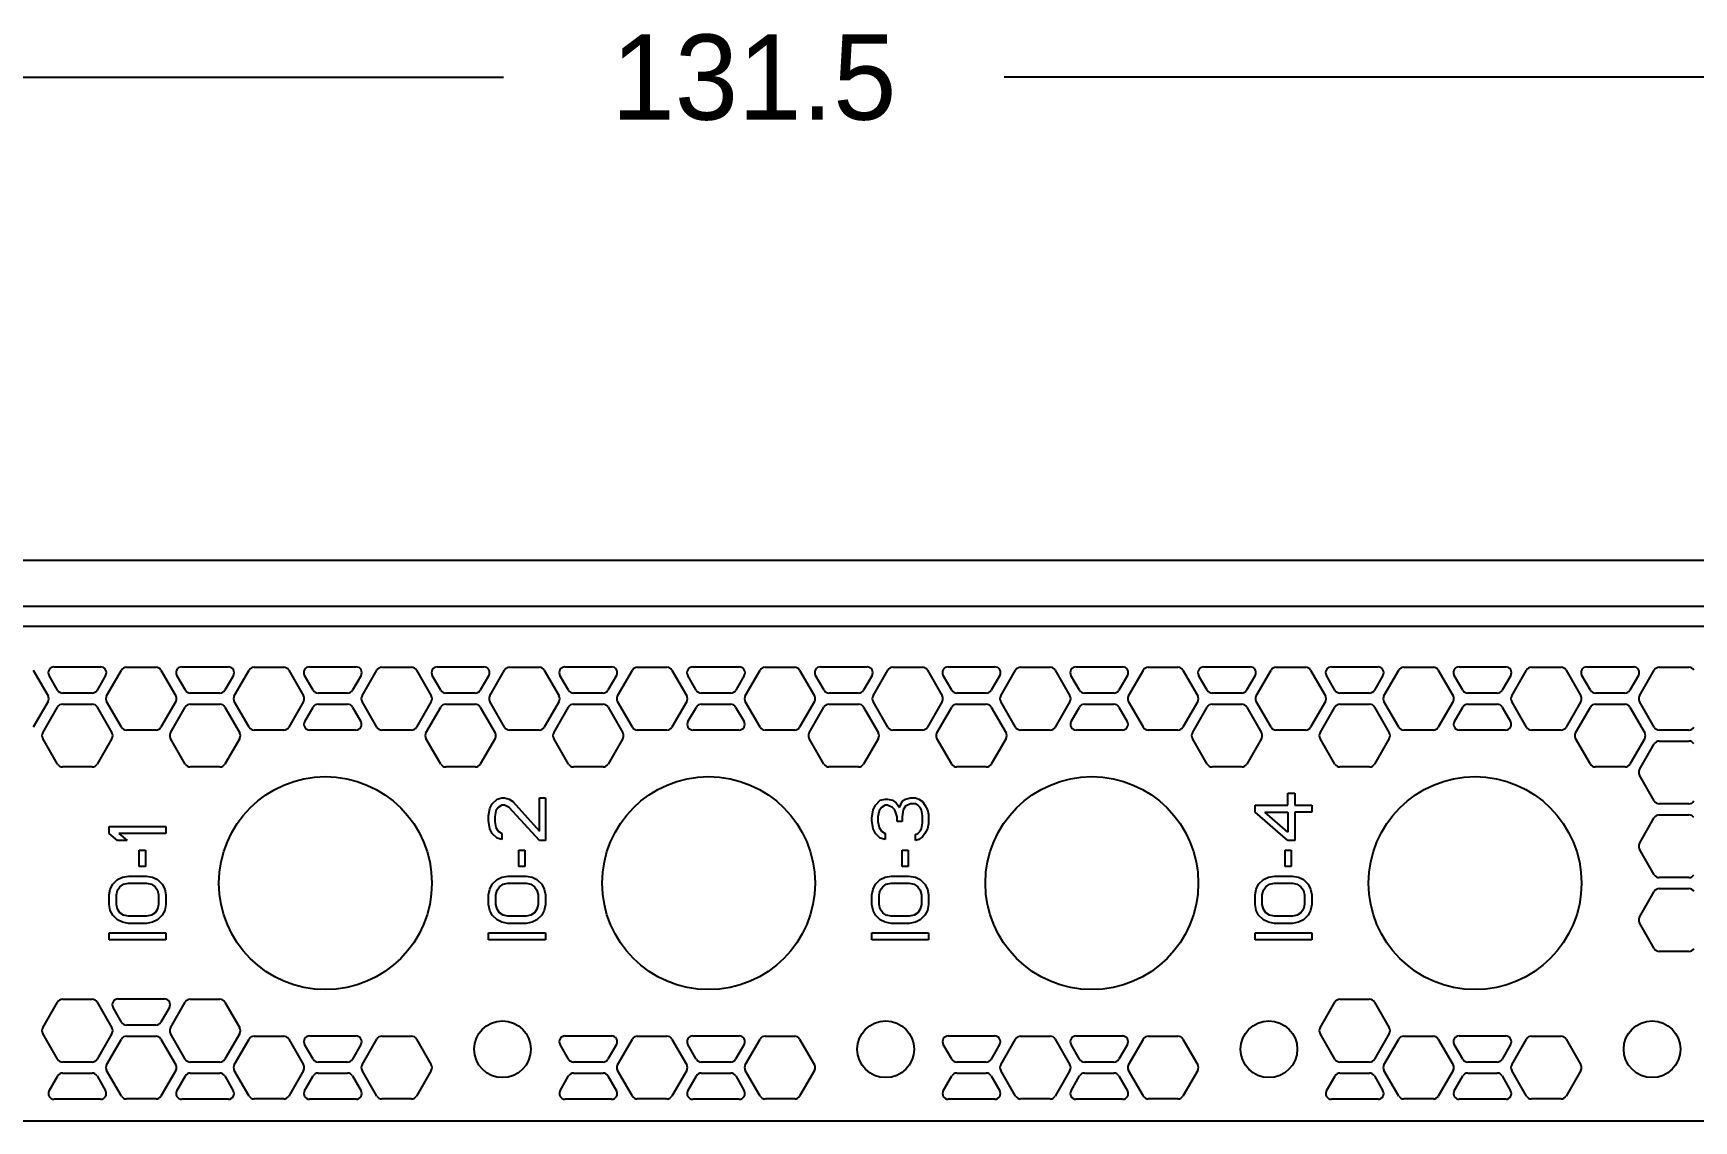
# Model space of a CAD drawing. Extents: x 0 to 420, y 0 to 297.
# Drawn here: x 185.2 to 243.7, y 149.8 to 188.1 of the extents above; entities that cross this region are included whole.
import ezdxf
from ezdxf.enums import TextEntityAlignment as Align

# ---------------------------------------------------------------- set-up
doc = ezdxf.new("R2010")
doc.units = 0
doc.header["$LTSCALE"] = 23.1
doc.layers.get('0').update_dxf_attribs({"linetype": 'CONTINUOUS'})
for name, color, linetype in [('02-AXIS', 7, 'CONTINUOUS'), ('02___PRT_ALL_AXES', 7, 'CONTINUOUS'), ('03-CURVE', 7, 'CONTINUOUS')]:
    doc.layers.add(name, color=color, linetype=linetype)
doc.styles.get("Standard").update_dxf_attribs({"font": 'gothic.ttf'})
doc.dimstyles.get("Standard").update_dxf_attribs({"dimtxt": 2.5, "dimasz": 2.5, "dimexe": 1.25, "dimexo": 0.625, "dimtad": 1, "dimcen": 2.5, "dimazin": 3, "dimtfac": 1, "dimtmove": 0, "dimatfit": 3})

# ---------------------------------------------------------------- blocks, each defined once
blk = doc.blocks.new('_FILLED')
at = {"color": 0, "linetype": 'BYBLOCK'}
blk.add_solid([(0, 0), (-1, 0.214), (-1, -0.214)], dxfattribs=at)
blk = doc.blocks.new('*D0')
at = {"color": 2, "linetype": 'CONTINUOUS'}
for p, q in [((144.828, 164.699), (144.828, 188.08)), ((276.329, 163.124), (276.329, 188.08)), ((144.828, 186.58), (201.759, 186.58)), ((276.329, 186.58), (219.398, 186.58))]:
    blk.add_line(p, q, dxfattribs=at)
at = {"color": 2, "linetype": 'CONTINUOUS', "xscale": 3.5, "yscale": 3.5, "zscale": 3.5, "rotation": 180}
blk.add_blockref('_FILLED', (144.828, 186.58), dxfattribs=at)
at = {"color": 2, "linetype": 'CONTINUOUS', "xscale": 3.5, "yscale": 3.5, "zscale": 3.5}
blk.add_blockref('_FILLED', (276.329, 186.58), dxfattribs=at)
at = {"color": 2, "linetype": 'CONTINUOUS'}
blk.add_text('131.5', height=3, dxfattribs=at).set_placement((210.578, 185.08), align=Align.CENTER)

msp = doc.modelspace()

# ---------------------------------------------------------------- linework, layer by layer
at = {"color": 3, "linetype": 'CONTINUOUS'}
for p, q in [((264.412, 169.553), (161.674, 169.553)), ((185.188, 165.695), (185.711, 164.789)), ((185.919, 165.809), (187.565, 165.809)), ((187.773, 164.789), (188.296, 165.695)), ((188.469, 165.795), (189.515, 165.795)), ((189.688, 165.695), (190.211, 164.789)), ((190.419, 165.809), (192.065, 165.809)), ((192.273, 164.789), (192.796, 165.695)), ((192.969, 165.795), (194.015, 165.795)), ((194.188, 165.695), (194.711, 164.789)), ((194.919, 165.809), (196.565, 165.809)), ((196.773, 164.789), (197.296, 165.695)), ((197.469, 165.795), (198.515, 165.795)), ((198.688, 165.695), (199.211, 164.789)), ((199.419, 165.809), (201.065, 165.809)), ((201.273, 164.789), (201.796, 165.695)), ((201.969, 165.795), (203.015, 165.795)), ((203.188, 165.695), (203.711, 164.789)), ((203.919, 165.809), (205.565, 165.809)), ((205.773, 164.789), (206.296, 165.695)), ((206.469, 165.795), (207.515, 165.795)), ((207.688, 165.695), (208.211, 164.789)), ((208.419, 165.809), (210.065, 165.809)), ((210.273, 164.789), (210.796, 165.695)), ((210.969, 165.795), (212.015, 165.795)), ((212.188, 165.695), (212.711, 164.789)), ((212.919, 165.809), (214.565, 165.809)), ((214.773, 164.789), (215.296, 165.695)), ((215.469, 165.795), (216.515, 165.795)), ((216.688, 165.695), (217.211, 164.789)), ((217.419, 165.809), (219.065, 165.809)), ((219.273, 164.789), (219.796, 165.695)), ((219.969, 165.795), (221.015, 165.795)), ((221.188, 165.695), (221.711, 164.789)), ((221.919, 165.809), (223.565, 165.809)), ((223.773, 164.789), (224.296, 165.695)), ((224.469, 165.795), (225.515, 165.795)), ((225.688, 165.695), (226.211, 164.789)), ((226.419, 165.809), (228.065, 165.809)), ((228.273, 164.789), (228.796, 165.695)), ((228.969, 165.795), (230.015, 165.795)), ((230.188, 165.695), (230.711, 164.789)), ((230.919, 165.809), (232.565, 165.809)), ((232.773, 164.789), (233.296, 165.695)), ((233.469, 165.795), (234.515, 165.795)), ((234.688, 165.695), (235.211, 164.789)), ((235.419, 165.809), (237.065, 165.809)), ((237.273, 164.789), (237.796, 165.695)), ((237.969, 165.795), (239.015, 165.795)), ((239.188, 165.695), (239.711, 164.789)), ((239.919, 165.809), (241.565, 165.809)), ((241.773, 164.789), (242.296, 165.695)), ((242.469, 165.795), (243.515, 165.795)), ((186.047, 164.986), (185.745, 165.509)), ((187.738, 165.509), (187.436, 164.986)), ((190.547, 164.986), (190.245, 165.509)), ((192.238, 165.509), (191.936, 164.986)), ((195.047, 164.986), (194.745, 165.509)), ((196.738, 165.509), (196.436, 164.986)), ((199.547, 164.986), (199.245, 165.509)), ((201.238, 165.509), (200.936, 164.986)), ((204.047, 164.986), (203.745, 165.509)), ((205.738, 165.509), (205.436, 164.986)), ((208.547, 164.986), (208.245, 165.509)), ((210.238, 165.509), (209.936, 164.986)), ((213.047, 164.986), (212.745, 165.509)), ((214.738, 165.509), (214.436, 164.986)), ((217.547, 164.986), (217.245, 165.509)), ((219.238, 165.509), (218.936, 164.986)), ((222.047, 164.986), (221.745, 165.509)), ((223.738, 165.509), (223.436, 164.986)), ((226.547, 164.986), (226.245, 165.509)), ((228.238, 165.509), (227.936, 164.986)), ((231.047, 164.986), (230.745, 165.509)), ((232.738, 165.509), (232.436, 164.986)), ((235.547, 164.986), (235.245, 165.509)), ((237.238, 165.509), (236.936, 164.986)), ((240.047, 164.986), (239.745, 165.509)), ((241.738, 165.509), (241.436, 164.986)), ((185.711, 164.589), (185.188, 163.684)), ((185.523, 163.49), (186.046, 164.396)), ((186.219, 164.496), (187.265, 164.496)), ((187.263, 164.886), (186.221, 164.886)), ((187.438, 164.396), (187.961, 163.49)), ((188.296, 163.684), (187.773, 164.589)), ((190.211, 164.589), (189.688, 163.684)), ((190.023, 163.49), (190.546, 164.396)), ((190.719, 164.496), (191.765, 164.496)), ((191.763, 164.886), (190.721, 164.886)), ((191.938, 164.396), (192.461, 163.49)), ((192.796, 163.684), (192.273, 164.589)), ((194.711, 164.589), (194.188, 163.684)), ((194.754, 163.884), (195.049, 164.396)), ((196.263, 164.886), (195.221, 164.886)), ((195.222, 164.496), (196.261, 164.496)), ((196.434, 164.396), (196.73, 163.884)), ((197.296, 163.684), (196.773, 164.589)), ((199.211, 164.589), (198.688, 163.684)), ((199.023, 163.49), (199.546, 164.396)), ((199.719, 164.496), (200.765, 164.496)), ((200.763, 164.886), (199.721, 164.886)), ((200.938, 164.396), (201.461, 163.49)), ((201.796, 163.684), (201.273, 164.589)), ((203.711, 164.589), (203.188, 163.684)), ((203.523, 163.49), (204.046, 164.396)), ((204.219, 164.496), (205.265, 164.496)), ((205.263, 164.886), (204.221, 164.886)), ((205.438, 164.396), (205.961, 163.49)), ((206.296, 163.684), (205.773, 164.589)), ((208.211, 164.589), (207.688, 163.684)), ((208.254, 163.884), (208.549, 164.396)), ((209.763, 164.886), (208.721, 164.886)), ((208.722, 164.496), (209.761, 164.496)), ((209.934, 164.396), (210.23, 163.884)), ((210.796, 163.684), (210.273, 164.589)), ((212.711, 164.589), (212.188, 163.684)), ((212.523, 163.49), (213.046, 164.396)), ((213.219, 164.496), (214.265, 164.496)), ((214.263, 164.886), (213.221, 164.886)), ((214.438, 164.396), (214.961, 163.49)), ((215.296, 163.684), (214.773, 164.589)), ((217.211, 164.589), (216.688, 163.684)), ((217.023, 163.49), (217.546, 164.396)), ((217.719, 164.496), (218.765, 164.496)), ((218.763, 164.886), (217.721, 164.886)), ((218.938, 164.396), (219.461, 163.49)), ((219.796, 163.684), (219.273, 164.589)), ((221.711, 164.589), (221.188, 163.684)), ((221.754, 163.884), (222.049, 164.396)), ((223.263, 164.886), (222.221, 164.886)), ((222.222, 164.496), (223.261, 164.496)), ((223.434, 164.396), (223.73, 163.884)), ((224.296, 163.684), (223.773, 164.589)), ((226.211, 164.589), (225.688, 163.684)), ((226.023, 163.49), (226.546, 164.396)), ((226.719, 164.496), (227.765, 164.496)), ((227.763, 164.886), (226.721, 164.886)), ((227.938, 164.396), (228.461, 163.49)), ((228.796, 163.684), (228.273, 164.589)), ((230.711, 164.589), (230.188, 163.684)), ((230.523, 163.49), (231.046, 164.396)), ((231.219, 164.496), (232.265, 164.496)), ((232.263, 164.886), (231.221, 164.886)), ((232.438, 164.396), (232.961, 163.49)), ((233.296, 163.684), (232.773, 164.589)), ((235.211, 164.589), (234.688, 163.684)), ((235.254, 163.884), (235.549, 164.396)), ((236.763, 164.886), (235.721, 164.886)), ((235.722, 164.496), (236.761, 164.496)), ((236.934, 164.396), (237.23, 163.884)), ((237.796, 163.684), (237.273, 164.589)), ((239.711, 164.589), (239.188, 163.684)), ((239.523, 163.49), (240.046, 164.396)), ((240.219, 164.496), (241.265, 164.496)), ((241.263, 164.886), (240.221, 164.886)), ((241.438, 164.396), (241.961, 163.49)), ((242.296, 163.684), (241.773, 164.589)), ((186.046, 162.385), (185.523, 163.29)), ((187.961, 163.29), (187.438, 162.385)), ((189.515, 163.584), (188.469, 163.584)), ((190.546, 162.385), (190.023, 163.29)), ((192.461, 163.29), (191.938, 162.385)), ((194.015, 163.584), (192.969, 163.584)), ((196.557, 163.584), (194.927, 163.584)), ((198.515, 163.584), (197.469, 163.584)), ((199.546, 162.385), (199.023, 163.29)), ((201.461, 163.29), (200.938, 162.385)), ((203.015, 163.584), (201.969, 163.584)), ((204.046, 162.385), (203.523, 163.29)), ((205.961, 163.29), (205.438, 162.385)), ((207.515, 163.584), (206.469, 163.584)), ((210.057, 163.584), (208.427, 163.584)), ((212.015, 163.584), (210.969, 163.584)), ((213.046, 162.385), (212.523, 163.29)), ((214.961, 163.29), (214.438, 162.385)), ((216.515, 163.584), (215.469, 163.584)), ((217.546, 162.385), (217.023, 163.29)), ((219.461, 163.29), (218.938, 162.385)), ((221.015, 163.584), (219.969, 163.584)), ((223.557, 163.584), (221.927, 163.584)), ((225.515, 163.584), (224.469, 163.584)), ((226.546, 162.385), (226.023, 163.29)), ((228.461, 163.29), (227.938, 162.385)), ((230.015, 163.584), (228.969, 163.584)), ((231.046, 162.385), (230.523, 163.29)), ((232.961, 163.29), (232.438, 162.385)), ((234.515, 163.584), (233.469, 163.584)), ((237.057, 163.584), (235.427, 163.584)), ((239.015, 163.584), (237.969, 163.584)), ((240.046, 162.385), (239.523, 163.29)), ((241.961, 163.29), (241.438, 162.385)), ((243.515, 163.584), (242.469, 163.584)), ((241.773, 162.191), (242.296, 163.097)), ((242.469, 163.197), (243.515, 163.197)), ((187.265, 162.285), (186.219, 162.285)), ((191.765, 162.285), (190.719, 162.285)), ((200.765, 162.285), (199.719, 162.285)), ((205.265, 162.285), (204.219, 162.285)), ((214.265, 162.285), (213.219, 162.285)), ((218.765, 162.285), (217.719, 162.285)), ((227.765, 162.285), (226.719, 162.285)), ((232.265, 162.285), (231.219, 162.285)), ((241.265, 162.285), (240.219, 162.285)), ((242.296, 161.086), (241.773, 161.991)), ((243.515, 160.986), (242.469, 160.986)), ((241.773, 159.593), (242.296, 160.499)), ((242.469, 160.599), (243.515, 160.599)), ((242.296, 158.488), (241.773, 159.393)), ((243.515, 158.388), (242.469, 158.388)), ((242.469, 158.001), (243.515, 158.001)), ((241.773, 156.995), (242.296, 157.901)), ((242.296, 155.89), (241.773, 156.795)), ((243.515, 155.79), (242.469, 155.79)), ((185.523, 153.098), (186.046, 154.004)), ((186.219, 154.104), (187.265, 154.104)), ((187.438, 154.004), (187.961, 153.098)), ((188.173, 154.114), (189.813, 154.114)), ((190.023, 153.098), (190.546, 154.004)), ((190.719, 154.104), (191.765, 154.104)), ((191.938, 154.004), (192.461, 153.098)), ((230.523, 153.098), (231.046, 154.004)), ((231.219, 154.104), (232.265, 154.104)), ((232.438, 154.004), (232.961, 153.098)), ((188.3, 153.294), (187.999, 153.814)), ((189.986, 153.814), (189.685, 153.294)), ((186.046, 151.992), (185.523, 152.898)), ((187.961, 152.898), (187.438, 151.992)), ((187.773, 151.799), (188.296, 152.704)), ((188.469, 152.804), (189.515, 152.804)), ((189.512, 153.194), (188.473, 153.194)), ((189.688, 152.704), (190.211, 151.799)), ((190.546, 151.992), (190.023, 152.898)), ((192.461, 152.898), (191.938, 151.992)), ((192.273, 151.799), (192.796, 152.704)), ((192.969, 152.804), (194.015, 152.804)), ((194.188, 152.704), (194.711, 151.799)), ((194.921, 152.812), (196.561, 152.812)), ((196.773, 151.799), (197.296, 152.704)), ((197.469, 152.804), (198.515, 152.804)), ((198.688, 152.704), (199.211, 151.799)), ((203.921, 152.812), (205.561, 152.812)), ((205.773, 151.799), (206.296, 152.704)), ((206.469, 152.804), (207.515, 152.804)), ((207.688, 152.704), (208.211, 151.799)), ((208.421, 152.812), (210.061, 152.812)), ((210.273, 151.799), (210.796, 152.704)), ((210.969, 152.804), (212.015, 152.804)), ((212.188, 152.704), (212.711, 151.799)), ((217.421, 152.812), (219.061, 152.812)), ((219.273, 151.799), (219.796, 152.704)), ((219.969, 152.804), (221.015, 152.804)), ((221.188, 152.704), (221.711, 151.799)), ((221.921, 152.812), (223.561, 152.812)), ((223.773, 151.799), (224.296, 152.704)), ((224.469, 152.804), (225.515, 152.804)), ((225.688, 152.704), (226.211, 151.799)), ((231.046, 151.992), (230.523, 152.898)), ((232.961, 152.898), (232.438, 151.992)), ((232.773, 151.799), (233.296, 152.704)), ((233.469, 152.804), (234.515, 152.804)), ((234.688, 152.704), (235.211, 151.799)), ((235.421, 152.812), (237.061, 152.812)), ((237.273, 151.799), (237.796, 152.704)), ((237.969, 152.804), (239.015, 152.804)), ((239.188, 152.704), (239.711, 151.799)), ((195.048, 151.992), (194.748, 152.512)), ((196.734, 152.512), (196.434, 151.992)), ((204.048, 151.992), (203.748, 152.512)), ((205.734, 152.512), (205.434, 151.992)), ((208.548, 151.992), (208.248, 152.512)), ((210.234, 152.512), (209.934, 151.992)), ((217.548, 151.992), (217.248, 152.512)), ((219.234, 152.512), (218.934, 151.992)), ((222.048, 151.992), (221.748, 152.512)), ((223.734, 152.512), (223.434, 151.992)), ((235.548, 151.992), (235.248, 152.512)), ((237.234, 152.512), (236.934, 151.992)), ((187.265, 151.892), (186.219, 151.892)), ((188.296, 150.693), (187.773, 151.599)), ((190.211, 151.599), (189.688, 150.693)), ((191.765, 151.892), (190.719, 151.892)), ((192.796, 150.693), (192.273, 151.599)), ((194.711, 151.599), (194.188, 150.693)), ((196.261, 151.892), (195.222, 151.892)), ((197.296, 150.693), (196.773, 151.599)), ((199.211, 151.599), (198.688, 150.693)), ((205.261, 151.892), (204.222, 151.892)), ((206.296, 150.693), (205.773, 151.599)), ((208.211, 151.599), (207.688, 150.693)), ((209.761, 151.892), (208.722, 151.892)), ((210.796, 150.693), (210.273, 151.599)), ((212.711, 151.599), (212.188, 150.693)), ((218.761, 151.892), (217.722, 151.892)), ((219.796, 150.693), (219.273, 151.599)), ((221.711, 151.599), (221.188, 150.693)), ((223.261, 151.892), (222.222, 151.892)), ((224.296, 150.693), (223.773, 151.599)), ((226.211, 151.599), (225.688, 150.693)), ((232.265, 151.892), (231.219, 151.892)), ((233.296, 150.693), (232.773, 151.599)), ((235.211, 151.599), (234.688, 150.693)), ((236.761, 151.892), (235.722, 151.892)), ((237.796, 150.693), (237.273, 151.599)), ((239.711, 151.599), (239.188, 150.693)), ((185.749, 150.883), (186.05, 151.403)), ((186.223, 151.503), (187.262, 151.503)), ((187.435, 151.403), (187.736, 150.883)), ((190.249, 150.883), (190.55, 151.403)), ((190.723, 151.503), (191.762, 151.503)), ((191.935, 151.403), (192.236, 150.883)), ((194.749, 150.883), (195.05, 151.403)), ((195.223, 151.503), (196.262, 151.503)), ((196.435, 151.403), (196.736, 150.883)), ((203.749, 150.883), (204.05, 151.403)), ((204.223, 151.503), (205.262, 151.503)), ((205.435, 151.403), (205.736, 150.883)), ((208.249, 150.883), (208.55, 151.403)), ((208.723, 151.503), (209.762, 151.503)), ((209.935, 151.403), (210.236, 150.883)), ((217.249, 150.883), (217.55, 151.403)), ((217.723, 151.503), (218.762, 151.503)), ((218.935, 151.403), (219.236, 150.883)), ((221.749, 150.883), (222.05, 151.403)), ((222.223, 151.503), (223.262, 151.503)), ((223.435, 151.403), (223.736, 150.883)), ((230.749, 150.883), (231.05, 151.403)), ((231.223, 151.503), (232.262, 151.503)), ((232.435, 151.403), (232.736, 150.883)), ((235.249, 150.883), (235.55, 151.403)), ((235.723, 151.503), (236.762, 151.503)), ((236.935, 151.403), (237.236, 150.883)), ((187.563, 150.583), (185.923, 150.583)), ((189.515, 150.593), (188.469, 150.593)), ((192.063, 150.583), (190.423, 150.583)), ((194.015, 150.593), (192.969, 150.593)), ((196.563, 150.583), (194.923, 150.583)), ((198.515, 150.593), (197.469, 150.593)), ((205.563, 150.583), (203.923, 150.583)), ((207.515, 150.593), (206.469, 150.593)), ((210.063, 150.583), (208.423, 150.583)), ((212.015, 150.593), (210.969, 150.593)), ((219.063, 150.583), (217.423, 150.583)), ((221.015, 150.593), (219.969, 150.593)), ((223.563, 150.583), (221.923, 150.583)), ((225.515, 150.593), (224.469, 150.593)), ((232.563, 150.583), (230.923, 150.583)), ((234.515, 150.593), (233.469, 150.593)), ((237.063, 150.583), (235.423, 150.583)), ((239.015, 150.593), (237.969, 150.593)), ((170.462, 149.824), (246.332, 149.824))]:
    msp.add_line(p, q, dxfattribs=at)
for centre, start, end in [((185.919, 165.609), 90, 210), ((187.565, 165.609), 330, 90), ((188.469, 165.595), 90, 150), ((189.515, 165.595), 30, 90), ((190.419, 165.609), 90, 210), ((192.065, 165.609), 330, 90), ((192.969, 165.595), 90, 150), ((194.015, 165.595), 30, 90), ((194.919, 165.609), 90, 210), ((196.565, 165.609), 330, 90), ((197.469, 165.595), 90, 150), ((198.515, 165.595), 30, 90), ((199.419, 165.609), 90, 210), ((201.065, 165.609), 330, 90), ((201.969, 165.595), 90, 150), ((203.015, 165.595), 30, 90), ((203.919, 165.609), 90, 210), ((205.565, 165.609), 330, 90), ((206.469, 165.595), 90, 150), ((207.515, 165.595), 30, 90), ((208.419, 165.609), 90, 210), ((210.065, 165.609), 330, 90), ((210.969, 165.595), 90, 150), ((212.015, 165.595), 30, 90), ((212.919, 165.609), 90, 210), ((214.565, 165.609), 330, 90), ((215.469, 165.595), 90, 150), ((216.515, 165.595), 30, 90), ((217.419, 165.609), 90, 210), ((219.065, 165.609), 330, 90), ((219.969, 165.595), 90, 150), ((221.015, 165.595), 30, 90), ((221.919, 165.609), 90, 210), ((223.565, 165.609), 330, 90), ((224.469, 165.595), 90, 150), ((225.515, 165.595), 30, 90), ((226.419, 165.609), 90, 210), ((228.065, 165.609), 330, 90), ((228.969, 165.595), 90, 150), ((230.015, 165.595), 30, 90), ((230.919, 165.609), 90, 210), ((232.565, 165.609), 330, 90), ((233.469, 165.595), 90, 150), ((234.515, 165.595), 30, 90), ((235.419, 165.609), 90, 210), ((237.065, 165.609), 330, 90), ((237.969, 165.595), 90, 150), ((239.015, 165.595), 30, 90), ((239.919, 165.609), 90, 210), ((241.565, 165.609), 330, 90), ((242.469, 165.595), 90, 150), ((243.515, 165.595), 30, 90), ((186.221, 165.086), 210, 270), ((187.263, 165.086), 270, 330), ((190.721, 165.086), 210, 270), ((191.763, 165.086), 270, 330), ((195.221, 165.086), 210, 270), ((196.263, 165.086), 270, 330), ((199.721, 165.086), 210, 270), ((200.763, 165.086), 270, 330), ((204.221, 165.086), 210, 270), ((205.263, 165.086), 270, 330), ((208.721, 165.086), 210, 270), ((209.763, 165.086), 270, 330), ((213.221, 165.086), 210, 270), ((214.263, 165.086), 270, 330), ((217.721, 165.086), 210, 270), ((218.763, 165.086), 270, 330), ((222.221, 165.086), 210, 270), ((223.263, 165.086), 270, 330), ((226.721, 165.086), 210, 270), ((227.763, 165.086), 270, 330), ((231.221, 165.086), 210, 270), ((232.263, 165.086), 270, 330), ((235.721, 165.086), 210, 270), ((236.763, 165.086), 270, 330), ((240.221, 165.086), 210, 270), ((241.263, 165.086), 270, 330), ((185.537, 164.689), 330, 30), ((186.219, 164.296), 90, 150), ((187.265, 164.296), 30, 90), ((187.946, 164.689), 150, 210), ((190.037, 164.689), 330, 30), ((190.719, 164.296), 90, 150), ((191.765, 164.296), 30, 90), ((192.446, 164.689), 150, 210), ((194.537, 164.689), 330, 30), ((195.222, 164.296), 90, 150), ((196.261, 164.296), 30, 90), ((196.946, 164.689), 150, 210), ((199.037, 164.689), 330, 30), ((199.719, 164.296), 90, 150), ((200.765, 164.296), 30, 90), ((201.446, 164.689), 150, 210), ((203.537, 164.689), 330, 30), ((204.219, 164.296), 90, 150), ((205.265, 164.296), 30, 90), ((205.946, 164.689), 150, 210), ((208.037, 164.689), 330, 30), ((208.722, 164.296), 90, 150), ((209.761, 164.296), 30, 90), ((210.446, 164.689), 150, 210), ((212.537, 164.689), 330, 30), ((213.219, 164.296), 90, 150), ((214.265, 164.296), 30, 90), ((214.946, 164.689), 150, 210), ((217.037, 164.689), 330, 30), ((217.719, 164.296), 90, 150), ((218.765, 164.296), 30, 90), ((219.446, 164.689), 150, 210), ((221.537, 164.689), 330, 30), ((222.222, 164.296), 90, 150), ((223.261, 164.296), 30, 90), ((223.946, 164.689), 150, 210), ((226.037, 164.689), 330, 30), ((226.719, 164.296), 90, 150), ((227.765, 164.296), 30, 90), ((228.446, 164.689), 150, 210), ((230.537, 164.689), 330, 30), ((231.219, 164.296), 90, 150), ((232.265, 164.296), 30, 90), ((232.946, 164.689), 150, 210), ((235.037, 164.689), 330, 30), ((235.722, 164.296), 90, 150), ((236.761, 164.296), 30, 90), ((237.446, 164.689), 150, 210), ((239.537, 164.689), 330, 30), ((240.219, 164.296), 90, 150), ((241.265, 164.296), 30, 90), ((241.946, 164.689), 150, 210), ((194.927, 163.784), 150, 270), ((196.557, 163.784), 270, 30), ((208.427, 163.784), 150, 270), ((210.057, 163.784), 270, 30), ((221.927, 163.784), 150, 270), ((223.557, 163.784), 270, 30), ((235.427, 163.784), 150, 270), ((237.057, 163.784), 270, 30), ((185.696, 163.39), 150, 210), ((187.787, 163.39), 330, 30), ((188.469, 163.784), 210, 270), ((189.515, 163.784), 270, 330), ((190.196, 163.39), 150, 210), ((192.287, 163.39), 330, 30), ((192.969, 163.784), 210, 270), ((194.015, 163.784), 270, 330), ((197.469, 163.784), 210, 270), ((198.515, 163.784), 270, 330), ((199.196, 163.39), 150, 210), ((201.287, 163.39), 330, 30), ((201.969, 163.784), 210, 270), ((203.015, 163.784), 270, 330), ((203.696, 163.39), 150, 210), ((205.787, 163.39), 330, 30), ((206.469, 163.784), 210, 270), ((207.515, 163.784), 270, 330), ((210.969, 163.784), 210, 270), ((212.015, 163.784), 270, 330), ((212.696, 163.39), 150, 210), ((214.787, 163.39), 330, 30), ((215.469, 163.784), 210, 270), ((216.515, 163.784), 270, 330), ((217.196, 163.39), 150, 210), ((219.287, 163.39), 330, 30), ((219.969, 163.784), 210, 270), ((221.015, 163.784), 270, 330), ((224.469, 163.784), 210, 270), ((225.515, 163.784), 270, 330), ((226.196, 163.39), 150, 210), ((228.287, 163.39), 330, 30), ((228.969, 163.784), 210, 270), ((230.015, 163.784), 270, 330), ((230.696, 163.39), 150, 210), ((232.787, 163.39), 330, 30), ((233.469, 163.784), 210, 270), ((234.515, 163.784), 270, 330), ((237.969, 163.784), 210, 270), ((239.015, 163.784), 270, 330), ((239.696, 163.39), 150, 210), ((241.787, 163.39), 330, 30), ((242.469, 163.784), 210, 270), ((243.515, 163.784), 270, 330), ((242.469, 162.997), 90, 150), ((243.515, 162.997), 30, 90), ((186.219, 162.485), 210, 270), ((187.265, 162.485), 270, 330), ((190.719, 162.485), 210, 270), ((191.765, 162.485), 270, 330), ((199.719, 162.485), 210, 270), ((200.765, 162.485), 270, 330), ((204.219, 162.485), 210, 270), ((205.265, 162.485), 270, 330), ((213.219, 162.485), 210, 270), ((214.265, 162.485), 270, 330), ((217.719, 162.485), 210, 270), ((218.765, 162.485), 270, 330), ((226.719, 162.485), 210, 270), ((227.765, 162.485), 270, 330), ((231.219, 162.485), 210, 270), ((232.265, 162.485), 270, 330), ((240.219, 162.485), 210, 270), ((241.265, 162.485), 270, 330), ((241.946, 162.091), 150, 210), ((242.469, 161.186), 210, 270), ((243.515, 161.186), 270, 330), ((242.469, 160.399), 90, 150), ((243.515, 160.399), 30, 90), ((241.946, 159.493), 150, 210), ((242.469, 158.588), 210, 270), ((242.469, 157.801), 90, 150), ((243.515, 158.588), 270, 330), ((243.515, 157.801), 30, 90), ((241.946, 156.895), 150, 210), ((242.469, 155.99), 210, 270), ((243.515, 155.99), 270, 330), ((186.219, 153.904), 90, 150), ((187.265, 153.904), 30, 90), ((188.173, 153.914), 90, 210), ((189.813, 153.914), 330, 90), ((190.719, 153.904), 90, 150), ((191.765, 153.904), 30, 90), ((231.219, 153.904), 90, 150), ((232.265, 153.904), 30, 90), ((188.473, 153.394), 210, 270), ((189.512, 153.394), 270, 330), ((185.696, 152.998), 150, 210), ((187.787, 152.998), 330, 30), ((188.469, 152.604), 90, 150), ((189.515, 152.604), 30, 90), ((190.196, 152.998), 150, 210), ((192.287, 152.998), 330, 30), ((192.969, 152.604), 90, 150), ((194.015, 152.604), 30, 90), ((194.921, 152.612), 90, 210), ((196.561, 152.612), 330, 90), ((197.469, 152.604), 90, 150), ((198.515, 152.604), 30, 90), ((203.921, 152.612), 90, 210), ((205.561, 152.612), 330, 90), ((206.469, 152.604), 90, 150), ((207.515, 152.604), 30, 90), ((208.421, 152.612), 90, 210), ((210.061, 152.612), 330, 90), ((210.969, 152.604), 90, 150), ((212.015, 152.604), 30, 90), ((217.421, 152.612), 90, 210), ((219.061, 152.612), 330, 90), ((219.969, 152.604), 90, 150), ((221.015, 152.604), 30, 90), ((221.921, 152.612), 90, 210), ((223.561, 152.612), 330, 90), ((224.469, 152.604), 90, 150), ((225.515, 152.604), 30, 90), ((230.696, 152.998), 150, 210), ((232.787, 152.998), 330, 30), ((233.469, 152.604), 90, 150), ((234.515, 152.604), 30, 90), ((235.421, 152.612), 90, 210), ((237.061, 152.612), 330, 90), ((237.969, 152.604), 90, 150), ((239.015, 152.604), 30, 90), ((186.219, 152.092), 210, 270), ((187.265, 152.092), 270, 330), ((187.946, 151.699), 150, 210), ((190.037, 151.699), 330, 30), ((190.719, 152.092), 210, 270), ((191.765, 152.092), 270, 330), ((192.446, 151.699), 150, 210), ((194.537, 151.699), 330, 30), ((195.222, 152.092), 210, 270), ((196.261, 152.092), 270, 330), ((196.946, 151.699), 150, 210), ((199.037, 151.699), 330, 30), ((204.222, 152.092), 210, 270), ((205.261, 152.092), 270, 330), ((205.946, 151.699), 150, 210), ((208.037, 151.699), 330, 30), ((208.722, 152.092), 210, 270), ((209.761, 152.092), 270, 330), ((210.446, 151.699), 150, 210), ((212.537, 151.699), 330, 30), ((217.722, 152.092), 210, 270), ((218.761, 152.092), 270, 330), ((219.446, 151.699), 150, 210), ((221.537, 151.699), 330, 30), ((222.222, 152.092), 210, 270), ((223.261, 152.092), 270, 330), ((223.946, 151.699), 150, 210), ((226.037, 151.699), 330, 30), ((231.219, 152.092), 210, 270), ((232.265, 152.092), 270, 330), ((232.946, 151.699), 150, 210), ((235.037, 151.699), 330, 30), ((235.722, 152.092), 210, 270), ((236.761, 152.092), 270, 330), ((237.446, 151.699), 150, 210), ((239.537, 151.699), 330, 30), ((186.223, 151.303), 90, 150), ((187.262, 151.303), 30, 90), ((190.723, 151.303), 90, 150), ((191.762, 151.303), 30, 90), ((195.223, 151.303), 90, 150), ((196.262, 151.303), 30, 90), ((204.223, 151.303), 90, 150), ((205.262, 151.303), 30, 90), ((208.723, 151.303), 90, 150), ((209.762, 151.303), 30, 90), ((217.723, 151.303), 90, 150), ((218.762, 151.303), 30, 90), ((222.223, 151.303), 90, 150), ((223.262, 151.303), 30, 90), ((231.223, 151.303), 90, 150), ((232.262, 151.303), 30, 90), ((235.723, 151.303), 90, 150), ((236.762, 151.303), 30, 90), ((185.923, 150.783), 150, 270), ((187.563, 150.783), 270, 30), ((188.469, 150.793), 210, 270), ((189.515, 150.793), 270, 330), ((190.423, 150.783), 150, 270), ((192.063, 150.783), 270, 30), ((192.969, 150.793), 210, 270), ((194.015, 150.793), 270, 330), ((194.923, 150.783), 150, 270), ((196.563, 150.783), 270, 30), ((197.469, 150.793), 210, 270), ((198.515, 150.793), 270, 330), ((203.923, 150.783), 150, 270), ((205.563, 150.783), 270, 30), ((206.469, 150.793), 210, 270), ((207.515, 150.793), 270, 330), ((208.423, 150.783), 150, 270), ((210.063, 150.783), 270, 30), ((210.969, 150.793), 210, 270), ((212.015, 150.793), 270, 330), ((217.423, 150.783), 150, 270), ((219.063, 150.783), 270, 30), ((219.969, 150.793), 210, 270), ((221.015, 150.793), 270, 330), ((221.923, 150.783), 150, 270), ((223.563, 150.783), 270, 30), ((224.469, 150.793), 210, 270), ((225.515, 150.793), 270, 330), ((230.923, 150.783), 150, 270), ((232.563, 150.783), 270, 30), ((233.469, 150.793), 210, 270), ((234.515, 150.793), 270, 330), ((235.423, 150.783), 150, 270), ((237.063, 150.783), 270, 30), ((237.969, 150.793), 210, 270), ((239.015, 150.793), 270, 330)]:
    msp.add_arc(centre, 0.2, start, end, dxfattribs=at)
at = {"layer": '02-AXIS', "color": 3, "linetype": 'CONTINUOUS'}
for p, q in [((161.174, 167.953), (264.912, 167.953)), ((161.174, 167.239), (264.912, 167.239))]:
    msp.add_line(p, q, dxfattribs=at)
at = {"layer": '02___PRT_ALL_AXES', "color": 3, "linetype": 'CONTINUOUS'}
for centre, radius in [((195.482, 158.193), 3.75), ((208.982, 158.193), 3.75), ((222.482, 158.193), 3.75), ((235.982, 158.193), 3.75), ((201.72, 152.343), 1), ((215.22, 152.343), 1), ((228.72, 152.343), 1), ((242.22, 152.343), 1)]:
    msp.add_circle(centre, radius, dxfattribs=at)
at = {"layer": '03-CURVE', "color": 4, "linetype": 'CONTINUOUS'}
for p, q in [((201.274, 160.818), (201.359, 160.985)), ((201.359, 160.985), (201.53, 161.152)), ((201.53, 161.152), (201.7, 161.193)), ((201.7, 160.943), (201.572, 160.86)), ((201.7, 161.193), (201.785, 161.193)), ((201.785, 160.943), (201.7, 160.943)), ((201.785, 161.193), (201.955, 161.152)), ((201.955, 160.86), (201.785, 160.943)), ((201.955, 161.152), (202.083, 161.068)), ((202.083, 161.068), (203.019, 160.027)), ((203.019, 160.027), (203.019, 161.193)), ((203.019, 161.193), (203.232, 161.193)), ((203.232, 161.193), (203.232, 159.693)), ((214.774, 160.777), (214.859, 160.943)), ((214.859, 160.943), (215.03, 161.11)), ((215.03, 161.11), (215.2, 161.152)), ((215.2, 160.943), (215.072, 160.86)), ((215.2, 161.152), (215.285, 161.152)), ((215.285, 160.943), (215.2, 160.943)), ((215.285, 161.152), (215.455, 161.11)), ((215.455, 160.86), (215.285, 160.943)), ((215.455, 161.11), (215.583, 161.027)), ((215.583, 161.027), (215.71, 160.86)), ((215.71, 160.86), (215.796, 161.068)), ((215.796, 161.068), (215.923, 161.152)), ((215.923, 160.902), (215.838, 160.777)), ((215.923, 161.152), (216.093, 161.193)), ((216.093, 160.985), (215.923, 160.902)), ((216.093, 161.193), (216.264, 161.193)), ((216.264, 160.985), (216.093, 160.985)), ((216.264, 161.193), (216.391, 161.152)), ((216.349, 160.943), (216.264, 160.985)), ((216.434, 160.86), (216.349, 160.943)), ((216.391, 161.152), (216.519, 161.068)), ((216.519, 161.068), (216.604, 160.943)), ((216.604, 160.943), (216.689, 160.777)), ((228.232, 160.943), (229.381, 160.943)), ((228.232, 160.693), (228.232, 160.943)), ((229.381, 161.36), (229.636, 161.36)), ((229.381, 160.943), (229.381, 161.36)), ((229.636, 161.36), (229.636, 160.943)), ((229.636, 160.943), (230.232, 160.943)), ((230.232, 160.943), (230.232, 160.693)), ((201.232, 160.568), (201.274, 160.818)), ((201.232, 160.402), (201.232, 160.568)), ((201.274, 160.11), (201.232, 160.402)), ((201.487, 160.735), (201.445, 160.527)), ((201.445, 160.527), (201.445, 160.36)), ((201.445, 160.36), (201.487, 160.152)), ((201.572, 160.86), (201.487, 160.735)), ((203.019, 159.693), (201.955, 160.86)), ((214.732, 160.485), (214.774, 160.777)), ((214.732, 160.402), (214.732, 160.485)), ((214.774, 160.11), (214.732, 160.402)), ((214.987, 160.735), (214.945, 160.527)), ((214.945, 160.527), (214.945, 160.36)), ((214.945, 160.36), (214.987, 160.152)), ((215.072, 160.86), (214.987, 160.735)), ((215.54, 160.777), (215.455, 160.86)), ((215.625, 160.527), (215.54, 160.777)), ((215.625, 160.36), (215.625, 160.527)), ((215.796, 160.36), (215.625, 160.36)), ((215.838, 160.777), (215.796, 160.527)), ((215.796, 160.527), (215.796, 160.36)), ((216.476, 160.777), (216.434, 160.86)), ((216.519, 160.568), (216.476, 160.777)), ((216.476, 160.11), (216.519, 160.318)), ((216.519, 160.318), (216.519, 160.568)), ((216.689, 160.777), (216.732, 160.61)), ((216.732, 160.61), (216.732, 160.277)), ((229.381, 159.693), (228.232, 160.693)), ((228.572, 160.693), (229.381, 160.693)), ((229.381, 159.985), (228.572, 160.693)), ((229.381, 160.693), (229.381, 159.985)), ((230.232, 160.693), (229.636, 160.693)), ((229.636, 160.693), (229.636, 159.693)), ((187.862, 159.943), (187.862, 160.193)), ((187.862, 160.193), (189.862, 160.193)), ((188.16, 159.693), (187.862, 159.943)), ((188.202, 159.943), (188.5, 159.693)), ((189.862, 159.943), (188.202, 159.943)), ((189.862, 160.193), (189.862, 159.943)), ((201.359, 159.943), (201.274, 160.11)), ((201.53, 159.777), (201.359, 159.943)), ((201.487, 160.152), (201.572, 160.027)), ((201.7, 159.735), (201.53, 159.777)), ((201.572, 160.027), (201.7, 159.943)), ((201.7, 159.943), (201.7, 159.735)), ((214.859, 159.943), (214.774, 160.11)), ((215.03, 159.777), (214.859, 159.943)), ((214.987, 160.152), (215.072, 160.027)), ((215.2, 159.735), (215.03, 159.777)), ((215.072, 160.027), (215.2, 159.943)), ((215.2, 159.943), (215.2, 159.735)), ((216.264, 159.902), (216.349, 159.943)), ((216.264, 159.693), (216.264, 159.902)), ((216.391, 159.735), (216.264, 159.693)), ((216.349, 159.943), (216.434, 160.027)), ((216.519, 159.818), (216.391, 159.735)), ((216.434, 160.027), (216.476, 160.11)), ((216.604, 159.943), (216.519, 159.818)), ((216.689, 160.11), (216.604, 159.943)), ((216.732, 160.277), (216.689, 160.11)), ((188.5, 159.693), (188.16, 159.693)), ((188.926, 158.777), (188.926, 159.36)), ((188.926, 159.36), (189.138, 159.36)), ((189.138, 159.36), (189.138, 158.777)), ((202.296, 158.777), (202.296, 159.36)), ((202.296, 159.36), (202.508, 159.36)), ((202.508, 159.36), (202.508, 158.777)), ((203.232, 159.693), (203.019, 159.693)), ((215.796, 158.777), (215.796, 159.36)), ((215.796, 159.36), (216.008, 159.36)), ((216.008, 159.36), (216.008, 158.777)), ((229.296, 159.36), (229.508, 159.36)), ((229.296, 158.777), (229.296, 159.36)), ((229.636, 159.693), (229.381, 159.693)), ((229.508, 159.36), (229.508, 158.777)), ((189.138, 158.777), (188.926, 158.777)), ((202.508, 158.777), (202.296, 158.777)), ((216.008, 158.777), (215.796, 158.777)), ((229.508, 158.777), (229.296, 158.777)), ((187.862, 157.777), (187.904, 157.985)), ((187.904, 157.985), (187.989, 158.152)), ((187.989, 158.152), (188.16, 158.318)), ((188.16, 158.318), (188.33, 158.402)), ((188.16, 157.943), (188.245, 158.068)), ((188.245, 158.068), (188.372, 158.152)), ((188.33, 158.402), (188.543, 158.443)), ((188.372, 158.152), (188.543, 158.193)), ((188.543, 158.443), (189.181, 158.443)), ((188.543, 158.193), (189.181, 158.193)), ((189.181, 158.443), (189.394, 158.402)), ((189.181, 158.193), (189.351, 158.152)), ((189.351, 158.152), (189.479, 158.068)), ((189.394, 158.402), (189.564, 158.318)), ((189.479, 158.068), (189.564, 157.943)), ((189.564, 158.318), (189.734, 158.152)), ((189.734, 158.152), (189.819, 157.985)), ((189.819, 157.985), (189.862, 157.777)), ((201.232, 157.777), (201.274, 157.985)), ((201.274, 157.985), (201.359, 158.152)), ((201.359, 158.152), (201.53, 158.318)), ((201.53, 158.318), (201.7, 158.402)), ((201.53, 157.943), (201.615, 158.068)), ((201.615, 158.068), (201.742, 158.152)), ((201.7, 158.402), (201.913, 158.443)), ((201.742, 158.152), (201.913, 158.193)), ((201.913, 158.443), (202.551, 158.443)), ((201.913, 158.193), (202.551, 158.193)), ((202.551, 158.443), (202.764, 158.402)), ((202.551, 158.193), (202.721, 158.152)), ((202.721, 158.152), (202.849, 158.068)), ((202.764, 158.402), (202.934, 158.318)), ((202.849, 158.068), (202.934, 157.943)), ((202.934, 158.318), (203.104, 158.152)), ((203.104, 158.152), (203.189, 157.985)), ((203.189, 157.985), (203.232, 157.777)), ((214.732, 157.777), (214.774, 157.985)), ((214.774, 157.985), (214.859, 158.152)), ((214.859, 158.152), (215.03, 158.318)), ((215.03, 158.318), (215.2, 158.402)), ((215.03, 157.943), (215.115, 158.068)), ((215.115, 158.068), (215.242, 158.152)), ((215.2, 158.402), (215.413, 158.443)), ((215.242, 158.152), (215.413, 158.193)), ((215.413, 158.443), (216.051, 158.443)), ((215.413, 158.193), (216.051, 158.193)), ((216.051, 158.443), (216.264, 158.402)), ((216.051, 158.193), (216.221, 158.152)), ((216.221, 158.152), (216.349, 158.068)), ((216.264, 158.402), (216.434, 158.318)), ((216.349, 158.068), (216.434, 157.943)), ((216.434, 158.318), (216.604, 158.152)), ((216.604, 158.152), (216.689, 157.985)), ((216.689, 157.985), (216.732, 157.777)), ((228.232, 157.777), (228.274, 157.985)), ((228.274, 157.985), (228.359, 158.152)), ((228.359, 158.152), (228.53, 158.318)), ((228.53, 158.318), (228.7, 158.402)), ((228.53, 157.943), (228.615, 158.068)), ((228.615, 158.068), (228.742, 158.152)), ((228.7, 158.402), (228.913, 158.443)), ((228.742, 158.152), (228.913, 158.193)), ((228.913, 158.443), (229.551, 158.443)), ((228.913, 158.193), (229.551, 158.193)), ((229.551, 158.443), (229.764, 158.402)), ((229.551, 158.193), (229.721, 158.152)), ((229.721, 158.152), (229.849, 158.068)), ((229.764, 158.402), (229.934, 158.318)), ((229.849, 158.068), (229.934, 157.943)), ((229.934, 158.318), (230.104, 158.152)), ((230.104, 158.152), (230.189, 157.985)), ((230.189, 157.985), (230.232, 157.777)), ((187.862, 157.443), (187.862, 157.777)), ((187.904, 157.235), (187.862, 157.443)), ((188.117, 157.777), (188.16, 157.943)), ((188.117, 157.443), (188.117, 157.777)), ((188.16, 157.277), (188.117, 157.443)), ((189.564, 157.943), (189.606, 157.777)), ((189.606, 157.443), (189.564, 157.277)), ((189.606, 157.777), (189.606, 157.443)), ((189.862, 157.443), (189.819, 157.235)), ((189.862, 157.777), (189.862, 157.443)), ((201.232, 157.443), (201.232, 157.777)), ((201.274, 157.235), (201.232, 157.443)), ((201.487, 157.777), (201.53, 157.943)), ((201.487, 157.443), (201.487, 157.777)), ((201.53, 157.277), (201.487, 157.443)), ((202.934, 157.943), (202.976, 157.777)), ((202.976, 157.443), (202.934, 157.277)), ((202.976, 157.777), (202.976, 157.443)), ((203.232, 157.443), (203.189, 157.235)), ((203.232, 157.777), (203.232, 157.443)), ((214.732, 157.443), (214.732, 157.777)), ((214.774, 157.235), (214.732, 157.443)), ((214.987, 157.777), (215.03, 157.943)), ((214.987, 157.443), (214.987, 157.777)), ((215.03, 157.277), (214.987, 157.443)), ((216.434, 157.943), (216.476, 157.777)), ((216.476, 157.443), (216.434, 157.277)), ((216.476, 157.777), (216.476, 157.443)), ((216.732, 157.443), (216.689, 157.235)), ((216.732, 157.777), (216.732, 157.443)), ((228.232, 157.443), (228.232, 157.777)), ((228.274, 157.235), (228.232, 157.443)), ((228.487, 157.777), (228.53, 157.943)), ((228.487, 157.443), (228.487, 157.777)), ((228.53, 157.277), (228.487, 157.443)), ((229.934, 157.943), (229.976, 157.777)), ((229.976, 157.443), (229.934, 157.277)), ((229.976, 157.777), (229.976, 157.443)), ((230.232, 157.443), (230.189, 157.235)), ((230.232, 157.777), (230.232, 157.443)), ((187.989, 157.068), (187.904, 157.235)), ((188.16, 156.902), (187.989, 157.068)), ((188.245, 157.152), (188.16, 157.277)), ((188.33, 156.818), (188.16, 156.902)), ((188.372, 157.068), (188.245, 157.152)), ((188.543, 156.777), (188.33, 156.818)), ((188.543, 157.027), (188.372, 157.068)), ((189.181, 157.027), (188.543, 157.027)), ((189.351, 157.068), (189.181, 157.027)), ((189.394, 156.818), (189.181, 156.777)), ((189.479, 157.152), (189.351, 157.068)), ((189.564, 156.902), (189.394, 156.818)), ((189.564, 157.277), (189.479, 157.152)), ((189.734, 157.068), (189.564, 156.902)), ((189.819, 157.235), (189.734, 157.068)), ((201.359, 157.068), (201.274, 157.235)), ((201.53, 156.902), (201.359, 157.068)), ((201.615, 157.152), (201.53, 157.277)), ((201.7, 156.818), (201.53, 156.902)), ((201.742, 157.068), (201.615, 157.152)), ((201.913, 156.777), (201.7, 156.818)), ((201.913, 157.027), (201.742, 157.068)), ((202.551, 157.027), (201.913, 157.027)), ((202.721, 157.068), (202.551, 157.027)), ((202.764, 156.818), (202.551, 156.777)), ((202.849, 157.152), (202.721, 157.068)), ((202.934, 156.902), (202.764, 156.818)), ((202.934, 157.277), (202.849, 157.152)), ((203.104, 157.068), (202.934, 156.902)), ((203.189, 157.235), (203.104, 157.068)), ((214.859, 157.068), (214.774, 157.235)), ((215.03, 156.902), (214.859, 157.068)), ((215.115, 157.152), (215.03, 157.277)), ((215.2, 156.818), (215.03, 156.902)), ((215.242, 157.068), (215.115, 157.152)), ((215.413, 156.777), (215.2, 156.818)), ((215.413, 157.027), (215.242, 157.068)), ((216.051, 157.027), (215.413, 157.027)), ((216.221, 157.068), (216.051, 157.027)), ((216.264, 156.818), (216.051, 156.777)), ((216.349, 157.152), (216.221, 157.068)), ((216.434, 156.902), (216.264, 156.818)), ((216.434, 157.277), (216.349, 157.152)), ((216.604, 157.068), (216.434, 156.902)), ((216.689, 157.235), (216.604, 157.068)), ((228.359, 157.068), (228.274, 157.235)), ((228.53, 156.902), (228.359, 157.068)), ((228.615, 157.152), (228.53, 157.277)), ((228.7, 156.818), (228.53, 156.902)), ((228.742, 157.068), (228.615, 157.152)), ((228.913, 156.777), (228.7, 156.818)), ((228.913, 157.027), (228.742, 157.068)), ((229.551, 157.027), (228.913, 157.027)), ((229.721, 157.068), (229.551, 157.027)), ((229.764, 156.818), (229.551, 156.777)), ((229.849, 157.152), (229.721, 157.068)), ((229.934, 156.902), (229.764, 156.818)), ((229.934, 157.277), (229.849, 157.152)), ((230.104, 157.068), (229.934, 156.902)), ((230.189, 157.235), (230.104, 157.068)), ((187.862, 156.193), (187.862, 156.443)), ((187.862, 156.443), (189.862, 156.443)), ((189.181, 156.777), (188.543, 156.777)), ((189.862, 156.443), (189.862, 156.193)), ((201.232, 156.193), (201.232, 156.443)), ((201.232, 156.443), (203.232, 156.443)), ((202.551, 156.777), (201.913, 156.777)), ((203.232, 156.443), (203.232, 156.193)), ((214.732, 156.193), (214.732, 156.443)), ((214.732, 156.443), (216.732, 156.443)), ((216.051, 156.777), (215.413, 156.777)), ((216.732, 156.443), (216.732, 156.193)), ((228.232, 156.443), (230.232, 156.443)), ((228.232, 156.193), (228.232, 156.443)), ((229.551, 156.777), (228.913, 156.777)), ((230.232, 156.443), (230.232, 156.193)), ((189.862, 156.193), (187.862, 156.193)), ((203.232, 156.193), (201.232, 156.193)), ((216.732, 156.193), (214.732, 156.193)), ((230.232, 156.193), (228.232, 156.193))]:
    msp.add_line(p, q, dxfattribs=at)

# ---------------------------------------------------------------- dimensions: what is measured, and where the dimension line sits
at = {"color": 2, "linetype": 'CONTINUOUS'}
dim = msp.add_linear_dim(base=(276.329, 186.58), p1=(144.828, 163.699), p2=(276.329, 162.124), dimstyle='Standard', dxfattribs=at)
dim.commit()
dim.dimension.update_dxf_attribs({"geometry": '*D0', "text_midpoint": (210.775, 186.58), "dimtype": 128})

doc.saveas('drawing.dxf')
